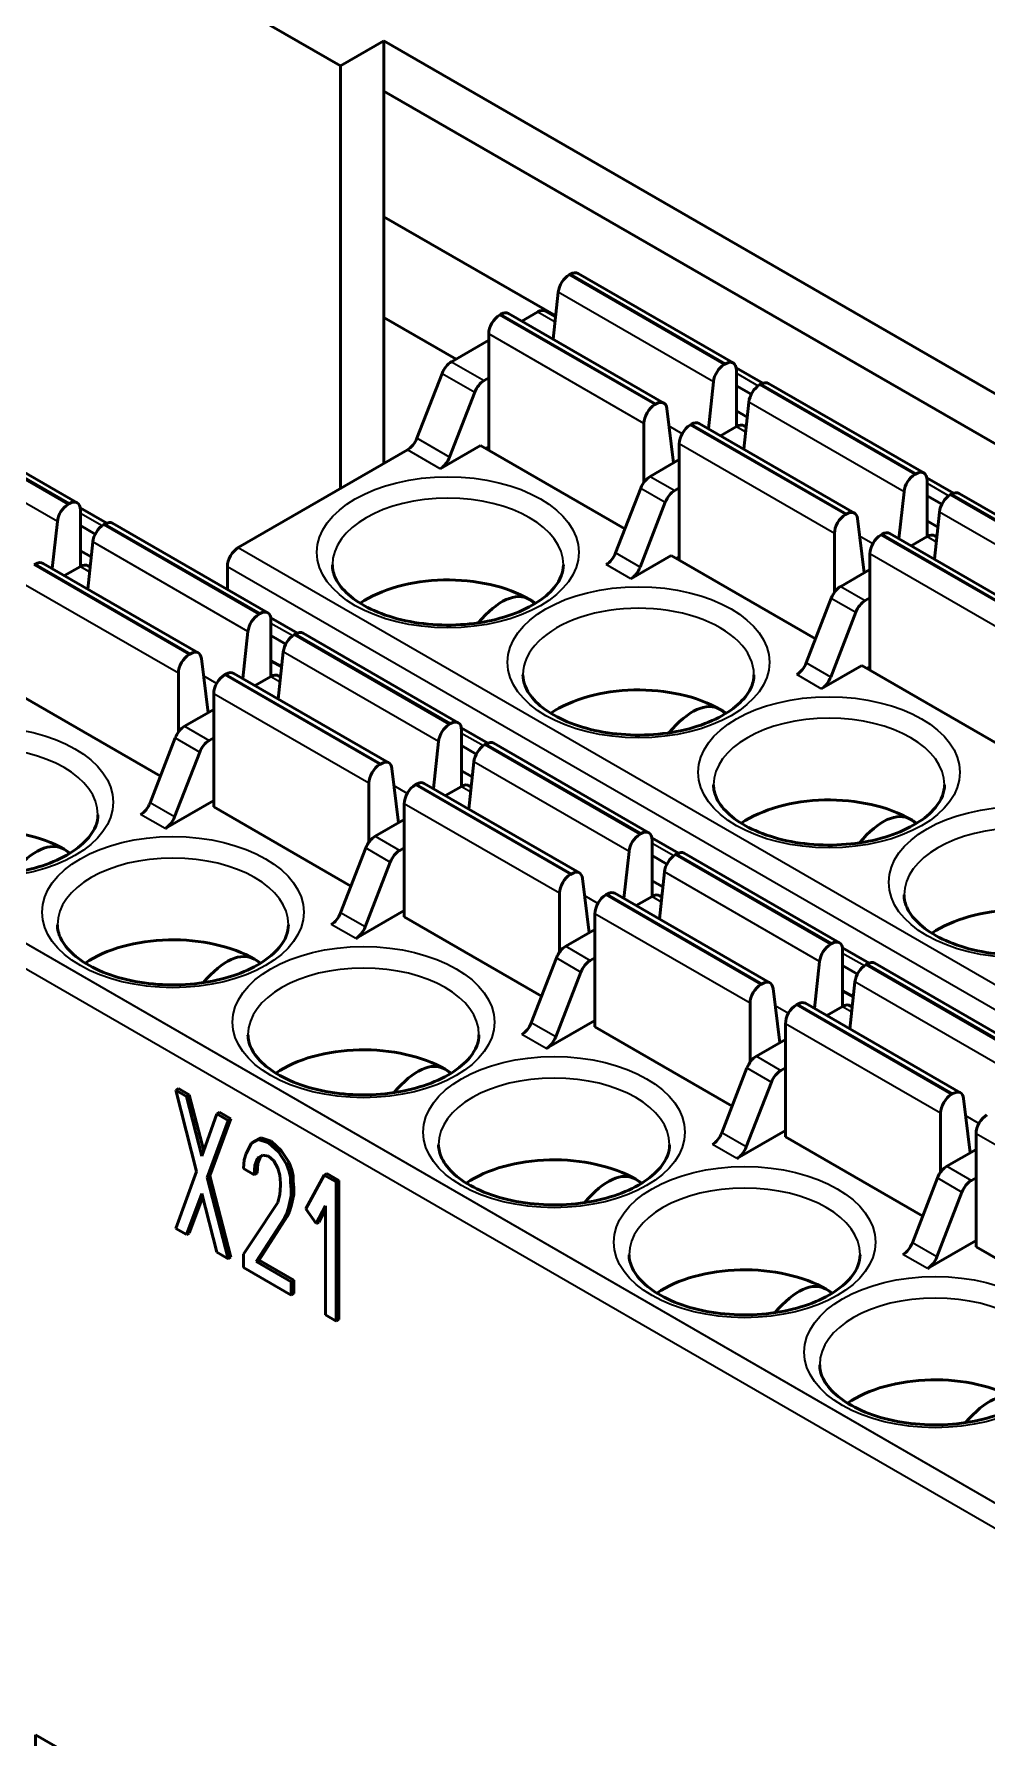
# Model space of a CAD drawing. Header units: millimetres. Extents: x 1021 to 2778, y -197 to 600.
# Drawn here: x 1568.29 to 1580.66, y 445.62 to 467.75 of the extents above; entities that cross this region are included whole.
import ezdxf

# ---------------------------------------------------------------- set-up
doc = ezdxf.new("R2010")
doc.units = ezdxf.units.MM
doc.header["$LTSCALE"] = 2
doc.layers.add('외형선(ISO)', color=7, linetype='Continuous', lineweight=50)
doc.layers.add('좁은 외형선(ISO)', color=7, linetype='Continuous', lineweight=35)

msp = doc.modelspace()

# ---------------------------------------------------------------- linework, layer by layer
at = {"layer": '외형선(ISO)'}
for p, q in [((1543.9797, 483.6664), (1572.264, 467.3365)), ((1572.264, 467.3365), (1572.8297, 467.6631)), ((1572.8297, 467.6631), (1594.3965, 455.2115)), ((1572.8297, 467.6631), (1572.8297, 467.0099)), ((1572.264, 461.8455), (1572.264, 467.3365)), ((1572.8297, 467.0099), (1593.8308, 454.8849)), ((1572.8297, 467.0099), (1572.8297, 462.1721)), ((1575.0608, 464.0888), (1572.8297, 465.3769)), ((1575.2515, 464.6318), (1575.2341, 464.6218)), ((1577.3668, 463.4782), (1575.3515, 464.6417)), ((1575.0285, 463.7869), (1575.0939, 464.3988)), ((1574.8273, 464.1419), (1574.6204, 464.0225)), ((1574.9273, 464.1518), (1575.0593, 464.0756)), ((1572.8297, 464.0705), (1573.7666, 463.5295)), ((1574.3497, 464.1111), (1574.3323, 464.1011)), ((1574.4497, 464.121), (1576.465, 462.9575)), ((1574.1909, 463.7745), (1573.7068, 463.495)), ((1574.1909, 463.8561), (1574.1909, 462.3456)), ((1577.2668, 463.4683), (1577.2494, 463.4583)), ((1573.5844, 463.3427), (1573.2578, 462.5009)), ((1574.1311, 463.2501), (1574.1909, 463.2846)), ((1577.4059, 463.4148), (1577.752, 463.215)), ((1577.4082, 462.6518), (1577.4082, 463.3867)), ((1573.682, 462.256), (1574.0086, 463.0977)), ((1577.0437, 462.6234), (1577.1092, 463.2353)), ((1577.4082, 463.1825), (1577.6004, 463.0716)), ((1577.7264, 463.2029), (1577.709, 463.1929)), ((1579.8417, 462.0493), (1577.8264, 463.2129)), ((1568.8462, 461.6615), (1566.8309, 462.825)), ((1576.3476, 462.9376), (1576.365, 462.9476)), ((1576.5914, 462.1802), (1576.5052, 462.8866)), ((1577.4082, 462.8559), (1577.548, 462.7752)), ((1577.5033, 462.358), (1577.5688, 462.97)), ((1576.2061, 461.9278), (1576.2061, 462.6926)), ((1576.8246, 462.6823), (1576.8072, 462.6722)), ((1576.9246, 462.6922), (1578.9398, 461.5287)), ((1577.2013, 462.5324), (1577.4082, 462.6518)), ((1577.5082, 462.6617), (1577.5342, 462.6467)), ((1573.5596, 462.1036), (1574.0848, 462.4069)), ((1574.0848, 462.4069), (1575.9603, 461.3241)), ((1574.1555, 462.366), (1574.1909, 462.3864)), ((1576.6658, 462.4273), (1576.6658, 460.9168)), ((1573.1353, 462.3486), (1570.9382, 461.0801)), ((1576.2878, 462.0049), (1576.6658, 462.2231)), ((1579.7417, 462.0394), (1579.7243, 462.0294)), ((1579.8808, 461.9859), (1580.2268, 461.7861)), ((1579.8831, 461.2229), (1579.8831, 461.9578)), ((1575.8387, 461.0108), (1576.1653, 461.8526)), ((1576.6658, 461.8557), (1576.606, 461.8212)), ((1579.5186, 461.1945), (1579.5841, 461.8065)), ((1579.8831, 461.7537), (1580.0753, 461.6427)), ((1580.2013, 461.7741), (1580.1839, 461.764)), ((1582.3165, 460.6205), (1580.3013, 461.784)), ((1568.7462, 461.6516), (1568.7288, 461.6416)), ((1568.8852, 461.5981), (1569.2313, 461.3983)), ((1568.8876, 460.8351), (1568.8876, 461.57)), ((1576.4835, 461.6689), (1576.1569, 460.8271)), ((1578.8224, 461.5087), (1578.8398, 461.5188)), ((1579.9782, 460.9292), (1580.0437, 461.5411)), ((1568.5231, 460.8067), (1568.5885, 461.4186)), ((1569.0798, 461.2548), (1568.8876, 461.3658)), ((1569.2058, 461.3862), (1569.1884, 461.3762)), ((1571.321, 460.2326), (1569.3058, 461.3961)), ((1578.681, 460.499), (1578.681, 461.2638)), ((1579.0662, 460.7513), (1578.98, 461.4577)), ((1579.2994, 461.2534), (1579.282, 461.2434)), ((1579.3994, 461.2633), (1581.4147, 460.0998)), ((1579.8831, 461.4271), (1580.0228, 461.3464)), ((1569.0273, 460.9585), (1568.8876, 461.0392)), ((1568.9827, 460.5413), (1569.0482, 461.1533)), ((1579.6762, 461.1035), (1579.8831, 461.2229)), ((1579.9831, 461.2328), (1580.0091, 461.2178)), ((1568.3039, 460.8656), (1568.2865, 460.8555)), ((1568.4039, 460.8755), (1570.4192, 459.712)), ((1568.6807, 460.7157), (1568.8876, 460.8351)), ((1568.9876, 460.845), (1569.0136, 460.83)), ((1570.7968, 460.8351), (1570.7968, 460.5353)), ((1576.0344, 460.6747), (1576.5597, 460.978)), ((1576.5597, 460.978), (1578.4351, 459.8952)), ((1576.6304, 460.9372), (1576.6658, 460.9576)), ((1579.1406, 460.9984), (1579.1406, 459.4879)), ((1578.7627, 460.5761), (1579.1406, 460.7943)), ((1578.3136, 459.5819), (1578.6402, 460.4237)), ((1579.1406, 460.4269), (1579.0809, 460.3923)), ((1571.221, 460.2227), (1571.2036, 460.2127)), ((1571.3601, 460.1692), (1571.7062, 459.9694)), ((1578.9584, 460.24), (1578.6318, 459.3982)), ((1570.998, 459.3778), (1571.0634, 459.9898)), ((1571.3625, 459.4062), (1571.3625, 460.1411)), ((1571.5547, 459.826), (1571.3625, 459.937)), ((1571.6806, 459.9574), (1571.6633, 459.9473)), ((1573.7959, 458.8038), (1571.7806, 459.9673)), ((1570.3018, 459.692), (1570.3192, 459.7021)), ((1571.4576, 459.1124), (1571.523, 459.7244)), ((1570.5456, 458.9346), (1570.4594, 459.641)), ((1571.5022, 459.5297), (1571.3625, 459.6104)), ((1578.5093, 459.2459), (1579.0346, 459.5491)), ((1579.0346, 459.5491), (1580.91, 458.4663)), ((1579.1053, 459.5083), (1579.1406, 459.5287)), ((1570.1604, 458.6822), (1570.1604, 459.4471)), ((1570.7788, 459.4367), (1570.7614, 459.4266)), ((1570.8788, 459.4466), (1572.8941, 458.2831)), ((1571.1556, 459.2868), (1571.3625, 459.4062)), ((1571.4625, 459.4161), (1571.4885, 459.4011)), ((1568.1451, 459.1409), (1569.9274, 458.1119)), ((1570.62, 459.1817), (1570.62, 457.712)), ((1570.242, 458.7594), (1570.62, 458.9776)), ((1569.7929, 457.7652), (1570.1195, 458.607)), ((1570.62, 458.6102), (1570.5602, 458.5756)), ((1573.6959, 458.7939), (1573.6785, 458.7838)), ((1573.835, 458.7404), (1574.1811, 458.5406)), ((1573.8373, 457.9774), (1573.8373, 458.7122)), ((1570.4377, 458.4233), (1570.1111, 457.5815)), ((1573.4728, 457.9489), (1573.5383, 458.5609)), ((1574.0295, 458.3971), (1573.8373, 458.5081)), ((1574.1555, 458.5285), (1574.1381, 458.5185)), ((1576.2708, 457.3749), (1574.2555, 458.5384)), ((1572.7767, 458.2631), (1572.7941, 458.2732)), ((1573.0205, 457.5058), (1572.9343, 458.2122)), ((1573.9771, 458.1008), (1573.8373, 458.1815)), ((1573.9325, 457.6836), (1573.9979, 458.2955)), ((1572.6352, 457.2534), (1572.6352, 458.0182)), ((1573.2537, 458.0078), (1573.2363, 457.9978)), ((1573.3537, 458.0177), (1575.3689, 456.8542)), ((1573.6305, 457.8579), (1573.8373, 457.9774)), ((1573.9373, 457.9873), (1573.9633, 457.9723)), ((1570.62, 457.7937), (1569.9887, 457.4292)), ((1570.62, 457.712), (1572.4023, 456.683)), ((1573.0949, 457.7528), (1573.0949, 456.2831)), ((1572.7169, 457.3305), (1573.0949, 457.5487)), ((1576.1708, 457.365), (1576.1534, 457.355)), ((1576.3099, 457.3115), (1576.6559, 457.1117)), ((1576.3122, 456.5485), (1576.3122, 457.2833)), ((1572.2678, 456.3364), (1572.5944, 457.1781)), ((1573.0949, 457.1813), (1573.0351, 457.1468)), ((1575.9477, 456.5201), (1576.0132, 457.132)), ((1576.5044, 456.9682), (1576.3122, 457.0792)), ((1576.6304, 457.0996), (1576.613, 457.0896)), ((1578.7457, 455.946), (1576.7304, 457.1095)), ((1572.9126, 456.9944), (1572.586, 456.1527)), ((1575.2515, 456.8343), (1575.2689, 456.8443)), ((1576.4073, 456.2547), (1576.4728, 456.8667)), ((1575.4954, 456.0769), (1575.4091, 456.7833)), ((1576.452, 456.6719), (1576.3122, 456.7526)), ((1575.1101, 455.8245), (1575.1101, 456.5893)), ((1575.7286, 456.579), (1575.7112, 456.5689)), ((1575.8286, 456.5889), (1577.8438, 455.4254)), ((1576.1053, 456.4291), (1576.3122, 456.5485)), ((1576.4122, 456.5584), (1576.4382, 456.5434)), ((1573.0949, 456.3648), (1572.4635, 456.0003)), ((1573.0949, 456.2831), (1574.8772, 455.2541)), ((1575.5697, 456.324), (1575.5697, 454.8543)), ((1575.1918, 455.9016), (1575.5697, 456.1198)), ((1574.7427, 454.9075), (1575.0693, 455.7493)), ((1575.5697, 455.7524), (1575.51, 455.7179)), ((1578.6457, 455.9361), (1578.6283, 455.9261)), ((1578.7847, 455.8826), (1579.1308, 455.6828)), ((1578.7871, 455.1196), (1578.7871, 455.8545)), ((1575.3875, 455.5655), (1575.0609, 454.7238)), ((1578.4226, 455.0912), (1578.488, 455.7031)), ((1578.9793, 455.5394), (1578.7871, 455.6504)), ((1579.1053, 455.6708), (1579.0879, 455.6607)), ((1581.2205, 454.5172), (1579.2053, 455.6807)), ((1577.7264, 455.4054), (1577.7438, 455.4154)), ((1577.9702, 454.648), (1577.884, 455.3544)), ((1578.9268, 455.2431), (1578.7871, 455.3238)), ((1578.8822, 454.8258), (1578.9477, 455.4378)), ((1577.585, 454.3956), (1577.585, 455.1605)), ((1578.2034, 455.1501), (1578.186, 455.14)), ((1578.3034, 455.16), (1580.3187, 453.9965)), ((1578.5802, 455.0002), (1578.7871, 455.1196)), ((1578.8871, 455.1295), (1578.9131, 455.1145)), ((1575.5697, 454.9359), (1574.9384, 454.5714)), ((1575.5697, 454.8543), (1577.3521, 453.8252)), ((1578.0446, 454.8951), (1578.0446, 453.4254)), ((1577.6666, 454.4727), (1578.0446, 454.691)), ((1577.2176, 453.4786), (1577.5442, 454.3204)), ((1578.0446, 454.3235), (1577.9848, 454.289)), ((1570.1613, 454.0523), (1570.1259, 454.0319)), ((1570.3962, 452.9776), (1570.1259, 454.0319)), ((1570.1259, 454.0319), (1570.2654, 453.9513)), ((1570.3008, 453.9717), (1570.1613, 454.0523)), ((1570.3008, 453.9717), (1570.2654, 453.9513)), ((1570.2654, 453.9513), (1570.466, 453.1754)), ((1570.4893, 453.2423), (1570.3008, 453.9717)), ((1577.8624, 454.1367), (1577.5358, 453.2949)), ((1580.2013, 453.9765), (1580.2187, 453.9866)), ((1570.6932, 453.7451), (1570.6578, 453.7247)), ((1570.8415, 453.6595), (1570.6932, 453.7451)), ((1580.0599, 452.9668), (1580.0599, 453.7316)), ((1580.4451, 453.2192), (1580.3589, 453.9255)), ((1570.466, 453.1754), (1570.6578, 453.7247)), ((1570.8061, 453.6391), (1570.5358, 452.8971)), ((1570.5711, 452.9175), (1570.8415, 453.6595)), ((1570.6578, 453.7247), (1570.8061, 453.6391)), ((1570.8415, 453.6595), (1570.8061, 453.6391)), ((1578.0446, 453.507), (1577.4133, 453.1426)), ((1571.0415, 453.211), (1571.1113, 453.3439)), ((1571.1113, 453.3439), (1571.1985, 453.3909)), ((1571.1467, 453.3643), (1571.1113, 453.3439)), ((1571.2339, 453.4113), (1571.1467, 453.3643)), ((1571.2339, 453.4113), (1571.1985, 453.3909)), ((1571.1985, 453.3909), (1571.3293, 453.3479)), ((1571.3647, 453.3683), (1571.2339, 453.4113)), ((1571.3647, 453.3683), (1571.3293, 453.3479)), ((1571.3293, 453.3479), (1571.4601, 453.2291)), ((1571.4955, 453.2495), (1571.3647, 453.3683)), ((1578.0446, 453.4254), (1579.8269, 452.3964)), ((1580.5195, 453.4662), (1580.5195, 451.9965)), ((1571.0067, 453.0147), (1571.0154, 453.1287)), ((1571.0154, 453.1287), (1571.0415, 453.211)), ((1571.1898, 453.1471), (1571.1549, 453.059)), ((1571.1903, 453.0794), (1571.1549, 453.059)), ((1571.1816, 452.9546), (1571.1903, 453.0794)), ((1571.2508, 453.1876), (1571.1898, 453.1471)), ((1571.2252, 453.1675), (1571.1898, 453.1471)), ((1571.1903, 453.0794), (1571.2252, 453.1675)), ((1571.2252, 453.1675), (1571.2545, 453.187)), ((1571.3293, 453.1747), (1571.2508, 453.1876)), ((1571.3991, 453.1128), (1571.3293, 453.1747)), ((1571.4514, 453.0177), (1571.3991, 453.1128)), ((1571.4955, 453.2495), (1571.4601, 453.2291)), ((1571.4601, 453.2291), (1571.5648, 453.0713)), ((1571.6001, 453.0917), (1571.4955, 453.2495)), ((1571.6001, 453.0917), (1571.5648, 453.0713)), ((1571.5648, 453.0713), (1571.5997, 452.9754)), ((1571.635, 452.9958), (1571.6001, 453.0917)), ((1580.1415, 453.0439), (1580.5195, 453.2621)), ((1570.1259, 452.2356), (1570.3962, 452.9776)), ((1570.5711, 452.9175), (1570.5358, 452.8971)), ((1570.5358, 452.8971), (1570.8061, 451.8428)), ((1570.8415, 451.8633), (1570.5711, 452.9175)), ((1571.1462, 452.9342), (1571.0067, 453.0147)), ((1571.1549, 453.059), (1571.1462, 452.9342)), ((1571.1816, 452.9546), (1571.1462, 452.9342)), ((1571.4776, 452.9268), (1571.4514, 453.0177)), ((1571.4863, 452.8244), (1571.4776, 452.9268)), ((1571.635, 452.9958), (1571.5997, 452.9754)), ((1571.5997, 452.9754), (1571.6171, 452.9004)), ((1571.6525, 452.9208), (1571.6171, 452.9004)), ((1571.6171, 452.9004), (1571.6171, 452.8355)), ((1571.6525, 452.8559), (1571.6171, 452.8355)), ((1571.6525, 452.9208), (1571.635, 452.9958)), ((1571.6525, 452.8559), (1571.6525, 452.9208)), ((1571.6612, 452.7643), (1571.6525, 452.8559)), ((1571.8177, 452.4924), (1572.0531, 452.93)), ((1572.0885, 452.9504), (1572.0531, 452.93)), ((1572.0531, 452.93), (1572.2101, 452.8394)), ((1572.2455, 452.8598), (1572.0885, 452.9504)), ((1572.2455, 452.8598), (1572.2101, 452.8394)), ((1572.2455, 451.0527), (1572.2455, 452.8598)), ((1579.6924, 452.0498), (1580.019, 452.8915)), ((1580.5195, 452.8947), (1580.4597, 452.8602)), ((1570.466, 452.6885), (1570.2654, 452.155)), ((1570.3008, 452.1754), (1570.4771, 452.6444)), ((1570.6578, 451.9284), (1570.466, 452.6885)), ((1571.4514, 452.574), (1571.4776, 452.6779)), ((1571.4776, 452.6779), (1571.4863, 452.7919)), ((1571.4863, 452.7919), (1571.4863, 452.8244)), ((1571.6258, 452.6573), (1571.5909, 452.5043)), ((1571.6171, 452.8355), (1571.6258, 452.7438)), ((1571.6612, 452.7643), (1571.6258, 452.7438)), ((1571.6258, 452.7438), (1571.6258, 452.6573)), ((1571.6612, 452.6777), (1571.6258, 452.6573)), ((1571.6263, 452.5247), (1571.6612, 452.6777)), ((1571.6612, 452.6777), (1571.6612, 452.7643)), ((1572.2101, 452.8394), (1572.2101, 451.0322)), ((1580.3372, 452.7078), (1580.0106, 451.866)), ((1571.1375, 452.0952), (1571.4514, 452.574)), ((1571.5648, 452.422), (1571.5386, 452.3722)), ((1571.5909, 452.5043), (1571.5648, 452.422)), ((1571.6001, 452.4424), (1571.5648, 452.422)), ((1571.574, 452.3926), (1571.6001, 452.4424)), ((1571.6263, 452.5247), (1571.5909, 452.5043)), ((1571.6001, 452.4424), (1571.6263, 452.5247)), ((1571.9485, 452.2979), (1571.8177, 452.4924)), ((1572.0706, 452.5304), (1571.9485, 452.2979)), ((1571.9838, 452.3183), (1572.0706, 452.4834)), ((1572.0706, 451.1128), (1572.0706, 452.5304)), ((1570.2654, 452.155), (1570.1259, 452.2356)), ((1571.5386, 452.3722), (1571.1724, 451.8045)), ((1571.2077, 451.8249), (1571.574, 452.3926)), ((1571.574, 452.3926), (1571.5386, 452.3722)), ((1571.9838, 452.3183), (1571.9485, 452.2979)), ((1570.3008, 452.1754), (1570.2654, 452.155)), ((1571.0067, 451.9002), (1571.1375, 452.0952)), ((1580.5195, 452.0782), (1579.8882, 451.7137)), ((1580.5195, 451.9965), (1582.3018, 450.9675)), ((1570.8061, 451.8428), (1570.6578, 451.9284)), ((1570.8415, 451.8633), (1570.8061, 451.8428)), ((1571.0067, 451.727), (1571.0067, 451.9002)), ((1571.2077, 451.8249), (1571.1724, 451.8045)), ((1571.1724, 451.8045), (1571.6258, 451.5427)), ((1571.6612, 451.5631), (1571.2077, 451.8249)), ((1571.6258, 451.3696), (1571.0067, 451.727)), ((1571.6612, 451.5631), (1571.6258, 451.5427)), ((1571.6258, 451.5427), (1571.6258, 451.3696)), ((1571.6612, 451.39), (1571.6612, 451.5631)), ((1571.6612, 451.39), (1571.6258, 451.3696)), ((1572.2101, 451.0322), (1572.0706, 451.1128)), ((1572.2455, 451.0527), (1572.2101, 451.0322)), ((1568.3042, 445.6585), (1569.1527, 445.1686)), ((1568.3042, 444.7195), (1568.3042, 445.6585))]:
    msp.add_line(p, q, dxfattribs=at)
for centre, major_axis, ratio, start_param, end_param in [((1575.2341, 464.4585), (0.1, 0.1732), 0.5773503, 0.7853982, 2.2252948), ((1575.2515, 464.4685), (0.1, 0.1732), 0.5773503, 0, 0.7853982), ((1574.3497, 463.9478), (0.1, 0.1732), 0.5773503, 0, 0.7853982), ((1574.8273, 463.9786), (0.1, 0.1732), 0.5773503, 0, 0.7853982), ((1574.3323, 463.9378), (0.1, 0.1732), 0.5773503, 0.7853982, 2.3561945), ((1573.7068, 463.3317), (-0.1, -0.1732), 0.5773503, 3.9269908, 4.9741884), ((1577.2668, 463.305), (0.1, 0.1732), 0.5773503, 5.4977871, 7.0685835), ((1574.1311, 463.0868), (-0.1, -0.1732), 0.5773503, 3.9269908, 4.9741884), ((1577.2494, 463.295), (0.1, 0.1732), 0.5773503, 0.7853982, 2.2252948), ((1577.709, 463.0296), (0.1, 0.1732), 0.5773503, 0.7853982, 2.2252948), ((1577.7264, 463.0396), (0.1, 0.1732), 0.5773503, 0, 0.7853982), ((1576.3476, 462.7743), (0.1, 0.1732), 0.5773503, 0.7853982, 2.3561945), ((1576.365, 462.7843), (0.1, 0.1732), 0.5773503, 5.6286868, 7.0685835), ((1576.8072, 462.5089), (0.1, 0.1732), 0.5773503, 0.7853982, 2.3561945), ((1576.8246, 462.519), (0.1, 0.1732), 0.5773503, 0, 0.7853982), ((1577.4082, 462.4885), (0.1, 0.1732), 0.5773503, 0, 0.7853982), ((1573.1353, 462.5119), (-0.1, -0.1732), 0.5773503, 0.7853982, 1.8325957), ((1573.5596, 462.2669), (-0.1, -0.1732), 0.5773503, 0.7853982, 1.8325957), ((1576.2878, 461.8416), (-0.1, -0.1732), 0.5773503, 3.9269908, 4.9741884), ((1579.7243, 461.8661), (0.1, 0.1732), 0.5773503, 0.7853982, 2.2252948), ((1579.7417, 461.8761), (0.1, 0.1732), 0.5773503, 5.4977871, 7.0685835), ((1576.606, 461.6579), (-0.1, -0.1732), 0.5773503, 3.9269908, 4.9741884), ((1580.1839, 461.6007), (0.1, 0.1732), 0.5773503, 0.7853982, 2.2252948), ((1580.2013, 461.6108), (0.1, 0.1732), 0.5773503, 0, 0.7853982), ((1568.7288, 461.4783), (0.1, 0.1732), 0.5773503, 0.7853982, 2.2252948), ((1568.7462, 461.4883), (0.1, 0.1732), 0.5773503, 5.4977871, 7.0685835), ((1578.8224, 461.3454), (0.1, 0.1732), 0.5773503, 0.7853982, 2.3561945), ((1578.8398, 461.3555), (0.1, 0.1732), 0.5773503, 5.6286868, 7.0685835), ((1569.1884, 461.2129), (0.1, 0.1732), 0.5773503, 0.7853982, 2.2252948), ((1569.2058, 461.2229), (0.1, 0.1732), 0.5773503, 0, 0.7853982), ((1579.2994, 461.0901), (0.1, 0.1732), 0.5773503, 0, 0.7853982), ((1570.9382, 460.9168), (-0.1, -0.1732), 0.5773503, 3.9269908, 5.4977871), ((1579.282, 461.0801), (0.1, 0.1732), 0.5773503, 0.7853982, 2.3561945), ((1579.8831, 461.0596), (0.1, 0.1732), 0.5773503, 0, 0.7853982), ((1568.3039, 460.7023), (0.1, 0.1732), 0.5773503, 0, 0.7853982), ((1568.8876, 460.6718), (0.1, 0.1732), 0.5773503, 0, 0.7853982), ((1575.7162, 461.0217), (-0.1, -0.1732), 0.5773503, 0.7853982, 1.8325957), ((1576.0344, 460.838), (-0.1, -0.1732), 0.5773503, 0.7853982, 1.8325957), ((1573.6605, 459.7941), (-1.5, 0), 0.5773503, 3.9269908, 5.5753655), ((1573.9397, 458.0215), (0.7229, 2.4104), 0.3269424, 6.2060241, 6.917739), ((1573.6605, 459.7941), (-1.5, 0), 0.5773503, 3.8494125, 3.9269908), ((1573.9397, 458.0215), (-0.7229, -2.4104), 0.3269424, 2.9630241, 3.0644315), ((1578.7627, 460.4128), (-0.1, -0.1732), 0.5773503, 3.9269908, 4.9741884), ((1579.0809, 460.229), (-0.1, -0.1732), 0.5773503, 3.9269908, 4.9741884), ((1571.2036, 460.0494), (0.1, 0.1732), 0.5773503, 0.7853982, 2.2252948), ((1571.221, 460.0594), (0.1, 0.1732), 0.5773503, 5.4977871, 7.0685835), ((1571.6633, 459.784), (0.1, 0.1732), 0.5773503, 0.7853982, 2.2252948), ((1571.6806, 459.7941), (0.1, 0.1732), 0.5773503, 0, 0.7853982), ((1570.3192, 459.5388), (0.1, 0.1732), 0.5773503, 5.6286868, 7.0685835), ((1570.3018, 459.5287), (0.1, 0.1732), 0.5773503, 0.7853982, 2.3561945), ((1578.1911, 459.5929), (-0.1, -0.1732), 0.5773503, 0.7853982, 1.8325957), ((1570.7614, 459.2633), (0.1, 0.1732), 0.5773503, 0.7853982, 2.3561945), ((1570.7788, 459.2734), (0.1, 0.1732), 0.5773503, 0, 0.7853982), ((1571.3625, 459.2429), (0.1, 0.1732), 0.5773503, 0, 0.7853982), ((1578.5093, 459.4092), (-0.1, -0.1732), 0.5773503, 0.7853982, 1.8325957), ((1576.1354, 458.3653), (-1.5, 0), 0.5773503, 3.9269908, 5.5753655), ((1576.4145, 456.5926), (0.7229, 2.4104), 0.3269424, 6.2060241, 6.917739), ((1573.6959, 458.6306), (0.1, 0.1732), 0.5773503, 5.4977871, 7.0685835), ((1576.1354, 458.3653), (-1.5, 0), 0.5773503, 3.8494125, 3.9269908), ((1576.4145, 456.5926), (0.7229, 2.4104), 0.3269424, 6.1046167, 6.2060241), ((1570.242, 458.5961), (-0.1, -0.1732), 0.5773503, 3.9269908, 4.9741884), ((1573.6785, 458.6205), (0.1, 0.1732), 0.5773503, 0.7853982, 2.2252948), ((1570.5602, 458.4123), (-0.1, -0.1732), 0.5773503, 3.9269908, 4.9741884), ((1574.1381, 458.3552), (0.1, 0.1732), 0.5773503, 0.7853982, 2.2252948), ((1574.1555, 458.3652), (0.1, 0.1732), 0.5773503, 0, 0.7853982), ((1572.7767, 458.0998), (0.1, 0.1732), 0.5773503, 0.7853982, 2.3561945), ((1572.7941, 458.1099), (0.1, 0.1732), 0.5773503, 5.6286868, 7.0685835), ((1573.2363, 457.8345), (0.1, 0.1732), 0.5773503, 0.7853982, 2.3561945), ((1573.2537, 457.8445), (0.1, 0.1732), 0.5773503, 0, 0.7853982), ((1573.8373, 457.8141), (0.1, 0.1732), 0.5773503, 0, 0.7853982), ((1569.6705, 457.7762), (-0.1, -0.1732), 0.5773503, 0.7853982, 1.8325957), ((1578.6103, 456.9364), (-1.5, 0), 0.5773503, 3.9269908, 5.5753655), ((1569.9887, 457.5925), (-0.1, -0.1732), 0.5773503, 0.7853982, 1.8325957), ((1578.8894, 455.1637), (0.7229, 2.4104), 0.3269424, 6.2060241, 6.917739), ((1578.6103, 456.9364), (-1.5, 0), 0.5773503, 3.8494125, 3.9269908), ((1578.8894, 455.1637), (-0.7229, -2.4104), 0.3269424, 2.9630241, 3.0644315), ((1567.6148, 456.5486), (-1.5, 0), 0.5773503, 3.9269908, 5.5753655), ((1572.7169, 457.1672), (-0.1, -0.1732), 0.5773503, 3.9269908, 4.9741884), ((1576.1534, 457.1917), (0.1, 0.1732), 0.5773503, 0.7853982, 2.2252948), ((1576.1708, 457.2017), (0.1, 0.1732), 0.5773503, 5.4977871, 7.0685835), ((1567.8939, 454.7759), (0.7229, 2.4104), 0.3269424, 6.2060241, 6.917739), ((1567.6148, 456.5486), (-1.5, 0), 0.5773503, 3.8494125, 3.9269908), ((1567.8939, 454.7759), (0.7229, 2.4104), 0.3269424, 6.1046167, 6.2060241), ((1573.0351, 456.9835), (-0.1, -0.1732), 0.5773503, 3.9269908, 4.9741884), ((1576.613, 456.9263), (0.1, 0.1732), 0.5773503, 0.7853982, 2.2252948), ((1576.6304, 456.9363), (0.1, 0.1732), 0.5773503, 0, 0.7853982), ((1575.2515, 456.671), (0.1, 0.1732), 0.5773503, 0.7853982, 2.3561945), ((1575.2689, 456.681), (0.1, 0.1732), 0.5773503, 5.6286868, 7.0685835), ((1575.7286, 456.4157), (0.1, 0.1732), 0.5773503, 0, 0.7853982), ((1575.7112, 456.4056), (0.1, 0.1732), 0.5773503, 0.7853982, 2.3561945), ((1576.3122, 456.3852), (0.1, 0.1732), 0.5773503, 0, 0.7853982), ((1581.0852, 455.5075), (-1.5, 0), 0.5773503, 3.9269908, 5.5753655), ((1572.1453, 456.3473), (-0.1, -0.1732), 0.5773503, 0.7853982, 1.8325957), ((1570.0897, 455.1197), (-1.5, 0), 0.5773503, 3.9269908, 5.5753655), ((1572.4635, 456.1636), (-0.1, -0.1732), 0.5773503, 0.7853982, 1.8325957), ((1578.6457, 455.7728), (0.1, 0.1732), 0.5773503, 5.4977871, 7.0685835), ((1570.3688, 453.347), (0.7229, 2.4104), 0.3269424, 6.2060241, 6.917739), ((1570.3688, 453.347), (0.7229, 2.4104), 0.3269424, 6.1046167, 6.2060241), ((1570.0897, 455.1197), (-1.5, 0), 0.5773503, 3.8494125, 3.9269908), ((1575.1918, 455.7383), (-0.1, -0.1732), 0.5773503, 3.9269908, 4.9741884), ((1575.51, 455.5546), (-0.1, -0.1732), 0.5773503, 3.9269908, 4.9741884), ((1578.6283, 455.7628), (0.1, 0.1732), 0.5773503, 0.7853982, 2.2252948), ((1579.0879, 455.4974), (0.1, 0.1732), 0.5773503, 0.7853982, 2.2252948), ((1579.1053, 455.5075), (0.1, 0.1732), 0.5773503, 0, 0.7853982), ((1577.7264, 455.2421), (0.1, 0.1732), 0.5773503, 0.7853982, 2.3561945), ((1577.7438, 455.2521), (0.1, 0.1732), 0.5773503, 5.6286868, 7.0685835), ((1578.186, 454.9767), (0.1, 0.1732), 0.5773503, 0.7853982, 2.3561945), ((1578.2034, 454.9868), (0.1, 0.1732), 0.5773503, 0, 0.7853982), ((1578.7871, 454.9563), (0.1, 0.1732), 0.5773503, 0, 0.7853982), ((1574.6202, 454.9184), (-0.1, -0.1732), 0.5773503, 0.7853982, 1.8325957), ((1574.9384, 454.7347), (-0.1, -0.1732), 0.5773503, 0.7853982, 1.8325957), ((1572.5645, 453.6908), (-1.5, 0), 0.5773503, 3.9269908, 5.5753655), ((1572.8437, 451.9182), (0.7229, 2.4104), 0.3269424, 6.2060241, 6.917739), ((1577.6666, 454.3094), (-0.1, -0.1732), 0.5773503, 3.9269908, 4.9741884), ((1572.8437, 451.9182), (0.7229, 2.4104), 0.3269424, 6.1046167, 6.2060241), ((1572.5645, 453.6908), (-1.5, 0), 0.5773503, 3.8494125, 3.9269908), ((1577.9848, 454.1257), (-0.1, -0.1732), 0.5773503, 3.9269908, 4.9741884), ((1580.2013, 453.8132), (0.1, 0.1732), 0.5773503, 0.7853982, 2.3561945), ((1580.2187, 453.8233), (0.1, 0.1732), 0.5773503, 5.6286868, 7.0685835), ((1580.6609, 453.5479), (0.1, 0.1732), 0.5773503, 0.7853982, 2.3561945), ((1577.0951, 453.4896), (-0.1, -0.1732), 0.5773503, 0.7853982, 1.8325957), ((1577.4133, 453.3059), (-0.1, -0.1732), 0.5773503, 0.7853982, 1.8325957), ((1575.0394, 452.262), (-1.5, 0), 0.5773503, 3.9269908, 5.5753655), ((1575.3185, 450.4893), (0.7229, 2.4104), 0.3269424, 6.2060241, 6.917739), ((1575.0394, 452.262), (-1.5, 0), 0.5773503, 3.8494125, 3.9269908), ((1575.3185, 450.4893), (0.7229, 2.4104), 0.3269424, 6.1046167, 6.2060241), ((1580.1415, 452.8806), (-0.1, -0.1732), 0.5773503, 3.9269908, 4.9741884), ((1580.4597, 452.6969), (-0.1, -0.1732), 0.5773503, 3.9269908, 4.9741884), ((1579.57, 452.0607), (-0.1, -0.1732), 0.5773503, 0.7853982, 1.8325957), ((1579.8882, 451.877), (-0.1, -0.1732), 0.5773503, 0.7853982, 1.8325957), ((1577.5143, 450.8331), (-1.5, 0), 0.5773503, 3.9269908, 5.5753655), ((1577.7934, 449.0604), (0.7229, 2.4104), 0.3269424, 6.2060241, 6.917739), ((1577.7934, 449.0604), (0.7229, 2.4104), 0.3269424, 6.1046167, 6.2060241), ((1577.5143, 450.8331), (-1.5, 0), 0.5773503, 3.8494125, 3.9269908), ((1579.9892, 449.4042), (-1.5, 0), 0.5773503, 3.9269908, 5.5753655), ((1580.2683, 447.6316), (0.7229, 2.4104), 0.3269424, 6.2060241, 6.917739)]:
    msp.add_ellipse(centre, major_axis=major_axis, ratio=ratio, start_param=start_param, end_param=end_param, dxfattribs=at)
for points, knots in [([(1575.1605, 460.8555), (1575.1605, 460.7615), (1575.1256, 460.6633), (1574.9823, 460.4894), (1574.899, 460.4178), (1574.6937, 460.2918), (1574.5737, 460.2369), (1574.3052, 460.1485), (1574.1565, 460.1152), (1573.8455, 460.0756), (1573.683, 460.0694), (1573.3627, 460.0855), (1573.2048, 460.1079), (1572.9118, 460.1778), (1572.7766, 460.2252), (1572.5435, 460.3372), (1572.4454, 460.4017), (1572.2924, 460.5371), (1572.2382, 460.6077), (1572.1742, 460.7375), (1572.1605, 460.7968), (1572.1605, 460.8555)], [0.7853982, 0.7853982, 0.7853982, 0.7853982, 1.2294516, 1.2294516, 1.5403216, 1.5403216, 1.8378587, 1.8378587, 2.1388411, 2.1388411, 2.4431092, 2.4431092, 2.7480004, 2.7480004, 3.0506373, 3.0506373, 3.3491644, 3.3491644, 3.6495038, 3.6495038, 3.9269908, 3.9269908, 3.9269908, 3.9269908]), ([(1574.6354, 459.4266), (1574.6354, 459.3326), (1574.6704, 459.2345), (1574.8136, 459.0606), (1574.8969, 458.989), (1575.1023, 458.8629), (1575.2223, 458.808), (1575.4907, 458.7196), (1575.6394, 458.6864), (1575.9505, 458.6467), (1576.1129, 458.6406), (1576.4333, 458.6567), (1576.5911, 458.679), (1576.8841, 458.7489), (1577.0193, 458.7963), (1577.2524, 458.9084), (1577.3506, 458.9728), (1577.5035, 459.1082), (1577.5577, 459.1788), (1577.6218, 459.3086), (1577.6354, 459.3679), (1577.6354, 459.4266)], [2.3561945, 2.3561945, 2.3561945, 2.3561945, 2.8002479, 2.8002479, 3.111118, 3.111118, 3.4086551, 3.4086551, 3.7096374, 3.7096374, 4.0139055, 4.0139055, 4.3187968, 4.3187968, 4.6214337, 4.6214337, 4.9199607, 4.9199607, 5.2203002, 5.2203002, 5.4977871, 5.4977871, 5.4977871, 5.4977871]), ([(1580.1103, 457.9978), (1580.1103, 457.9038), (1580.0754, 457.8056), (1579.9321, 457.6317), (1579.8488, 457.5601), (1579.6434, 457.4341), (1579.5234, 457.3791), (1579.255, 457.2907), (1579.1063, 457.2575), (1578.7952, 457.2178), (1578.6328, 457.2117), (1578.3124, 457.2278), (1578.1546, 457.2501), (1577.8616, 457.32), (1577.7264, 457.3674), (1577.4933, 457.4795), (1577.3951, 457.5439), (1577.2422, 457.6793), (1577.188, 457.7499), (1577.1239, 457.8797), (1577.1103, 457.939), (1577.1103, 457.9978)], [0.7853982, 0.7853982, 0.7853982, 0.7853982, 1.2294516, 1.2294516, 1.5403216, 1.5403216, 1.8378587, 1.8378587, 2.1388411, 2.1388411, 2.4431092, 2.4431092, 2.7480004, 2.7480004, 3.0506373, 3.0506373, 3.3491644, 3.3491644, 3.6495038, 3.6495038, 3.9269908, 3.9269908, 3.9269908, 3.9269908]), ([(1569.1148, 457.6099), (1569.1148, 457.5159), (1569.0798, 457.4178), (1568.9366, 457.2439), (1568.8533, 457.1722), (1568.6479, 457.0462), (1568.5279, 456.9913), (1568.2595, 456.9029), (1568.1108, 456.8697), (1567.7997, 456.83), (1567.6373, 456.8239), (1567.3169, 456.84), (1567.1591, 456.8623), (1566.8661, 456.9322), (1566.7309, 456.9796), (1566.4978, 457.0917), (1566.3996, 457.1561), (1566.2467, 457.2915), (1566.1925, 457.3621), (1566.1284, 457.4919), (1566.1148, 457.5512), (1566.1148, 457.6099)], [0.7853982, 0.7853982, 0.7853982, 0.7853982, 1.2294516, 1.2294516, 1.5403216, 1.5403216, 1.8378587, 1.8378587, 2.1388411, 2.1388411, 2.4431092, 2.4431092, 2.7480004, 2.7480004, 3.0506373, 3.0506373, 3.3491644, 3.3491644, 3.6495038, 3.6495038, 3.9269908, 3.9269908, 3.9269908, 3.9269908]), ([(1582.5852, 456.5689), (1582.5852, 456.4749), (1582.5502, 456.3767), (1582.4069, 456.2028), (1582.3236, 456.1312), (1582.1183, 456.0052), (1581.9983, 455.9503), (1581.7299, 455.8619), (1581.5812, 455.8286), (1581.2701, 455.789), (1581.1077, 455.7828), (1580.7873, 455.7989), (1580.6295, 455.8213), (1580.3365, 455.8911), (1580.2012, 455.9385), (1579.9682, 456.0506), (1579.87, 456.1151), (1579.717, 456.2505), (1579.6628, 456.3211), (1579.5988, 456.4509), (1579.5852, 456.5102), (1579.5852, 456.5689)], [0.7853982, 0.7853982, 0.7853982, 0.7853982, 1.2294516, 1.2294516, 1.5403216, 1.5403216, 1.8378587, 1.8378587, 2.1388411, 2.1388411, 2.4431092, 2.4431092, 2.7480004, 2.7480004, 3.0506373, 3.0506373, 3.3491644, 3.3491644, 3.6495038, 3.6495038, 3.9269908, 3.9269908, 3.9269908, 3.9269908]), ([(1571.5897, 456.1811), (1571.5897, 456.0871), (1571.5547, 455.9889), (1571.4114, 455.815), (1571.3281, 455.7434), (1571.1228, 455.6174), (1571.0028, 455.5624), (1570.7343, 455.474), (1570.5856, 455.4408), (1570.2746, 455.4011), (1570.1122, 455.395), (1569.7918, 455.4111), (1569.6339, 455.4334), (1569.341, 455.5033), (1569.2057, 455.5507), (1568.9727, 455.6628), (1568.8745, 455.7272), (1568.7215, 455.8626), (1568.6673, 455.9332), (1568.6033, 456.063), (1568.5897, 456.1223), (1568.5897, 456.1811)], [0.7853982, 0.7853982, 0.7853982, 0.7853982, 1.2294516, 1.2294516, 1.5403216, 1.5403216, 1.8378587, 1.8378587, 2.1388411, 2.1388411, 2.4431092, 2.4431092, 2.7480004, 2.7480004, 3.0506373, 3.0506373, 3.3491644, 3.3491644, 3.6495038, 3.6495038, 3.9269908, 3.9269908, 3.9269908, 3.9269908]), ([(1574.0645, 454.7522), (1574.0645, 454.6582), (1574.0296, 454.56), (1573.8863, 454.3861), (1573.803, 454.3145), (1573.5976, 454.1885), (1573.4777, 454.1335), (1573.2092, 454.0451), (1573.0605, 454.0119), (1572.7495, 453.9723), (1572.587, 453.9661), (1572.2667, 453.9822), (1572.1088, 454.0046), (1571.8158, 454.0744), (1571.6806, 454.1218), (1571.4475, 454.2339), (1571.3493, 454.2983), (1571.1964, 454.4338), (1571.1422, 454.5044), (1571.0782, 454.6341), (1571.0645, 454.6935), (1571.0645, 454.7522)], [0.7853982, 0.7853982, 0.7853982, 0.7853982, 1.2294516, 1.2294516, 1.5403216, 1.5403216, 1.8378587, 1.8378587, 2.1388411, 2.1388411, 2.4431092, 2.4431092, 2.7480004, 2.7480004, 3.0506373, 3.0506373, 3.3491644, 3.3491644, 3.6495038, 3.6495038, 3.9269908, 3.9269908, 3.9269908, 3.9269908]), ([(1576.5394, 453.3233), (1576.5394, 453.2293), (1576.5045, 453.1312), (1576.3612, 452.9573), (1576.2779, 452.8856), (1576.0725, 452.7596), (1575.9525, 452.7047), (1575.6841, 452.6163), (1575.5354, 452.5831), (1575.2243, 452.5434), (1575.0619, 452.5372), (1574.7415, 452.5534), (1574.5837, 452.5757), (1574.2907, 452.6456), (1574.1555, 452.693), (1573.9224, 452.805), (1573.8242, 452.8695), (1573.6713, 453.0049), (1573.6171, 453.0755), (1573.553, 453.2053), (1573.5394, 453.2646), (1573.5394, 453.3233)], [0.7853982, 0.7853982, 0.7853982, 0.7853982, 1.2294516, 1.2294516, 1.5403216, 1.5403216, 1.8378587, 1.8378587, 2.1388411, 2.1388411, 2.4431092, 2.4431092, 2.7480004, 2.7480004, 3.0506373, 3.0506373, 3.3491644, 3.3491644, 3.6495038, 3.6495038, 3.9269908, 3.9269908, 3.9269908, 3.9269908]), ([(1579.0143, 451.8945), (1579.0143, 451.8005), (1578.9793, 451.7023), (1578.8361, 451.5284), (1578.7528, 451.4568), (1578.5474, 451.3307), (1578.4274, 451.2758), (1578.159, 451.1874), (1578.0103, 451.1542), (1577.6992, 451.1145), (1577.5368, 451.1084), (1577.2164, 451.1245), (1577.0586, 451.1468), (1576.7656, 451.2167), (1576.6304, 451.2641), (1576.3973, 451.3762), (1576.2991, 451.4406), (1576.1462, 451.576), (1576.092, 451.6466), (1576.0279, 451.7764), (1576.0143, 451.8357), (1576.0143, 451.8945)], [0.7853982, 0.7853982, 0.7853982, 0.7853982, 1.2294516, 1.2294516, 1.5403216, 1.5403216, 1.8378587, 1.8378587, 2.1388411, 2.1388411, 2.4431092, 2.4431092, 2.7480004, 2.7480004, 3.0506373, 3.0506373, 3.3491644, 3.3491644, 3.6495038, 3.6495038, 3.9269908, 3.9269908, 3.9269908, 3.9269908]), ([(1581.4892, 450.4656), (1581.4892, 450.3716), (1581.4542, 450.2734), (1581.3109, 450.0995), (1581.2276, 450.0279), (1581.0223, 449.9019), (1580.9023, 449.8469), (1580.6338, 449.7585), (1580.4851, 449.7253), (1580.1741, 449.6857), (1580.0116, 449.6795), (1579.6913, 449.6956), (1579.5334, 449.7179), (1579.2405, 449.7878), (1579.1052, 449.8352), (1578.8722, 449.9473), (1578.774, 450.0117), (1578.621, 450.1472), (1578.5668, 450.2178), (1578.5028, 450.3475), (1578.4892, 450.4069), (1578.4892, 450.4656)], [0.7853982, 0.7853982, 0.7853982, 0.7853982, 1.2294516, 1.2294516, 1.5403216, 1.5403216, 1.8378587, 1.8378587, 2.1388411, 2.1388411, 2.4431092, 2.4431092, 2.7480004, 2.7480004, 3.0506373, 3.0506373, 3.3491644, 3.3491644, 3.6495038, 3.6495038, 3.9269908, 3.9269908, 3.9269908, 3.9269908])]:
    msp.add_open_spline(points, degree=3, knots=knots, dxfattribs=at)
at = {"layer": '좁은 외형선(ISO)'}
for p, q in [((1577.2494, 463.4583), (1575.2341, 464.6218)), ((1577.2668, 463.4683), (1575.2515, 464.6318)), ((1577.1092, 463.2353), (1575.0939, 464.3988)), ((1574.8273, 464.1419), (1575.0525, 464.0119)), ((1576.3476, 462.9376), (1574.3323, 464.1011)), ((1574.3497, 464.1111), (1576.365, 462.9476)), ((1576.2061, 462.6926), (1574.1909, 463.8561)), ((1573.7068, 463.495), (1574.1311, 463.2501)), ((1573.5844, 463.3427), (1574.0086, 463.0977)), ((1577.4082, 463.3458), (1577.6921, 463.1819)), ((1579.7243, 462.0294), (1577.709, 463.1929)), ((1579.7417, 462.0394), (1577.7264, 463.2029)), ((1568.7288, 461.6416), (1566.7135, 462.8051)), ((1568.7462, 461.6516), (1566.7309, 462.8151)), ((1579.5841, 461.8065), (1577.5688, 462.97)), ((1568.5885, 461.4186), (1566.5733, 462.5821)), ((1576.7032, 462.5596), (1576.5331, 462.6578)), ((1578.8224, 461.5087), (1576.8072, 462.6722)), ((1576.8246, 462.6823), (1578.8398, 461.5188)), ((1577.4082, 462.6518), (1577.5274, 462.583)), ((1573.682, 462.256), (1573.2578, 462.5009)), ((1578.681, 461.2638), (1576.6658, 462.4273)), ((1573.5596, 462.1036), (1573.1353, 462.3486)), ((1576.2878, 462.0049), (1576.606, 461.8212)), ((1579.8831, 461.917), (1580.1669, 461.7531)), ((1576.1653, 461.8526), (1576.4835, 461.6689)), ((1582.1991, 460.6005), (1580.1839, 461.764)), ((1582.2165, 460.6106), (1580.2013, 461.7741)), ((1568.8876, 461.5291), (1569.1714, 461.3652)), ((1582.0589, 460.3776), (1580.0437, 461.5411)), ((1571.2036, 460.2127), (1569.1884, 461.3762)), ((1571.221, 460.2227), (1569.2058, 461.3862)), ((1579.2994, 461.2534), (1581.3147, 460.0899)), ((1571.0634, 459.9898), (1569.0482, 461.1533)), ((1570.9382, 461.0801), (1586.3178, 452.2007)), ((1579.1781, 461.1307), (1579.008, 461.229)), ((1581.2973, 460.0798), (1579.282, 461.2434)), ((1579.8831, 461.2229), (1580.0023, 461.1541)), ((1570.3018, 459.692), (1568.2865, 460.8555)), ((1568.3039, 460.8656), (1570.3192, 459.7021)), ((1568.8876, 460.8351), (1569.0068, 460.7663)), ((1570.7968, 460.8351), (1586.1763, 451.9557)), ((1576.0344, 460.6747), (1575.7162, 460.8584)), ((1576.1569, 460.8271), (1575.8387, 461.0108)), ((1581.1559, 459.8349), (1579.1406, 460.9984)), ((1559.9427, 460.6922), (1582.7469, 447.5262)), ((1570.1604, 459.4471), (1568.1451, 460.6106)), ((1559.8013, 460.4473), (1582.6054, 447.2813)), ((1578.6402, 460.4237), (1578.9584, 460.24)), ((1578.7627, 460.5761), (1579.0809, 460.3923)), ((1571.3625, 460.1003), (1571.6463, 459.9364)), ((1573.6785, 458.7838), (1571.6633, 459.9473)), ((1573.6959, 458.7939), (1571.6806, 459.9574)), ((1573.5383, 458.5609), (1571.523, 459.7244)), ((1578.6318, 459.3982), (1578.3136, 459.5819)), ((1570.6575, 459.314), (1570.4873, 459.4123)), ((1572.7767, 458.2631), (1570.7614, 459.4266)), ((1570.7788, 459.4367), (1572.7941, 458.2732)), ((1571.3625, 459.4062), (1571.4816, 459.3374)), ((1578.5093, 459.2459), (1578.1911, 459.4296)), ((1572.6352, 458.0182), (1570.62, 459.1817)), ((1570.1195, 458.607), (1570.4377, 458.4233)), ((1570.242, 458.7594), (1570.5602, 458.5756)), ((1573.8373, 458.6714), (1574.1212, 458.5075)), ((1576.1534, 457.355), (1574.1381, 458.5185)), ((1576.1708, 457.365), (1574.1555, 458.5285)), ((1576.0132, 457.132), (1573.9979, 458.2955)), ((1573.1323, 457.8852), (1572.9622, 457.9834)), ((1575.2515, 456.8343), (1573.2363, 457.9978)), ((1573.2537, 458.0078), (1575.2689, 456.8443)), ((1573.8373, 457.9774), (1573.9565, 457.9086)), ((1570.1111, 457.5815), (1569.7929, 457.7652)), ((1575.1101, 456.5893), (1573.0949, 457.7528)), ((1569.9887, 457.4292), (1569.6705, 457.6129)), ((1572.7169, 457.3305), (1573.0351, 457.1468)), ((1572.5944, 457.1781), (1572.9126, 456.9944)), ((1576.3122, 457.2425), (1576.5961, 457.0786)), ((1578.6283, 455.9261), (1576.613, 457.0896)), ((1578.6457, 455.9361), (1576.6304, 457.0996)), ((1578.488, 455.7031), (1576.4728, 456.8667)), ((1575.6072, 456.4563), (1575.4371, 456.5545)), ((1577.7264, 455.4054), (1575.7112, 456.5689)), ((1575.7286, 456.579), (1577.7438, 455.4154)), ((1576.3122, 456.5485), (1576.4314, 456.4797)), ((1572.4635, 456.0003), (1572.1453, 456.184)), ((1572.586, 456.1527), (1572.2678, 456.3364)), ((1577.585, 455.1605), (1575.5697, 456.324)), ((1575.0693, 455.7493), (1575.3875, 455.5655)), ((1575.1918, 455.9016), (1575.51, 455.7179)), ((1578.7871, 455.8137), (1579.0709, 455.6498)), ((1581.1031, 454.4972), (1579.0879, 455.6607)), ((1581.1205, 454.5073), (1579.1053, 455.6708)), ((1580.9629, 454.2743), (1578.9477, 455.4378)), ((1578.0821, 455.0274), (1577.9119, 455.1257)), ((1580.2013, 453.9765), (1578.186, 455.14)), ((1578.2034, 455.1501), (1580.2187, 453.9866)), ((1578.7871, 455.1196), (1578.9063, 455.0508)), ((1575.0609, 454.7238), (1574.7427, 454.9075)), ((1580.0599, 453.7316), (1578.0446, 454.8951)), ((1574.9384, 454.5714), (1574.6202, 454.7551)), ((1577.6666, 454.4727), (1577.9848, 454.289)), ((1577.5442, 454.3204), (1577.8624, 454.1367)), ((1580.5569, 453.5986), (1580.3868, 453.6968)), ((1577.4133, 453.1426), (1577.0951, 453.3263)), ((1577.5358, 453.2949), (1577.2176, 453.4786)), ((1582.5347, 452.3027), (1580.5195, 453.4662)), ((1580.019, 452.8915), (1580.3372, 452.7078)), ((1580.1415, 453.0439), (1580.4597, 452.8602)), ((1580.0106, 451.866), (1579.6924, 452.0498)), ((1579.8882, 451.7137), (1579.57, 451.8974))]:
    msp.add_line(p, q, dxfattribs=at)
for centre in [(1573.6605, 461.0188), (1576.1354, 459.5899), (1578.6103, 458.1611), (1567.6148, 457.7732), (1581.0852, 456.7322), (1570.0897, 456.3444), (1572.5645, 454.9155), (1575.0394, 453.4866), (1577.5143, 452.0578), (1579.9892, 450.6289)]:
    msp.add_ellipse(centre, major_axis=(1.7, 0), ratio=0.5773503, dxfattribs=at)
for centre, major_axis, start_param, end_param in [((1573.6605, 460.8555), (-1.5, 0), 3.1415927, 6.2831853), ((1576.1354, 459.4266), (1.5, 0), 0, 3.1415927), ((1578.6103, 457.9978), (-1.5, 0), 3.1415927, 6.2831853), ((1567.6148, 457.6099), (-1.5, 0), 3.1415927, 6.2831853), ((1581.0852, 456.5689), (-1.5, 0), 3.1415927, 6.2831853), ((1570.0897, 456.1811), (-1.5, 0), 3.1415927, 6.2831853), ((1572.5645, 454.7522), (-1.5, 0), 3.1415927, 6.2831853), ((1575.0394, 453.3233), (-1.5, 0), 3.1415927, 6.2831853), ((1577.5143, 451.8945), (-1.5, 0), 3.1415927, 6.2831853), ((1579.9892, 450.4656), (-1.5, 0), 3.1415927, 6.2831853)]:
    msp.add_ellipse(centre, major_axis=major_axis, ratio=0.5773503, start_param=start_param, end_param=end_param, dxfattribs=at)

doc.saveas('drawing.dxf')
